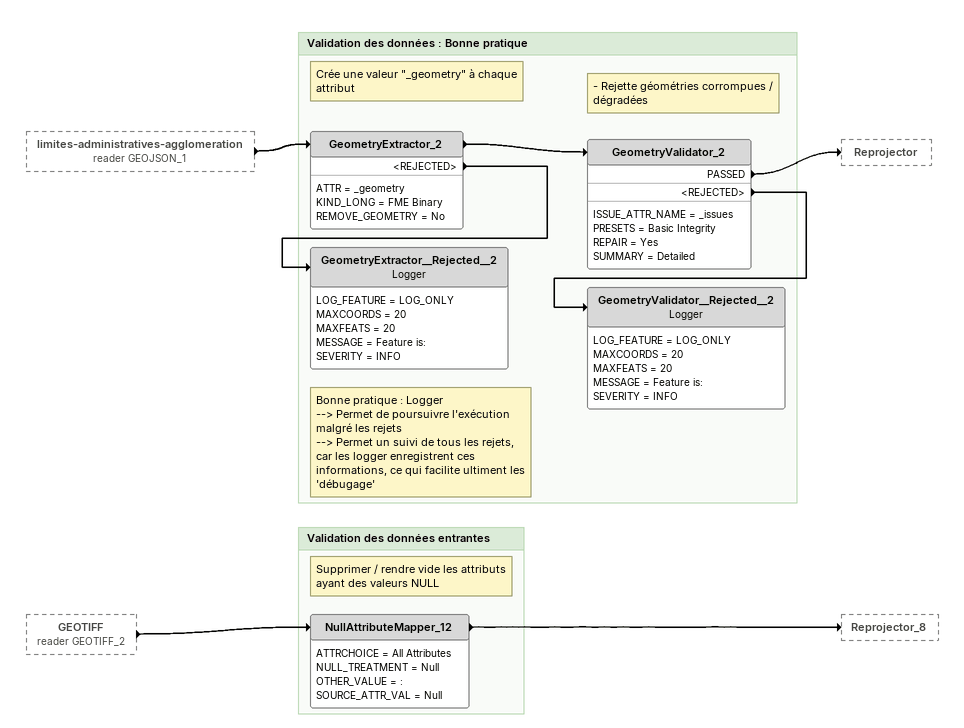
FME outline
limites-administratives-agglomeration (reader GEOJSON_1) [outside]
    -> GeometryExtractor_2
GEOTIFF (reader GEOTIFF_2) [outside]
    -> NullAttributeMapper_12

Bookmark: Validation des données : Bonne pratique
Note: Crée une valeur "_geometry" à chaque attribut
GeometryExtractor_2
    ATTR = _geometry
    KIND_LONG = FME Binary
    REMOVE_GEOMETRY = No
    -> GeometryValidator_2
    <REJECTED> -> GeometryExtractor__Rejected__2
Note: - Rejette géométries corrompues / dégradées
GeometryValidator_2
    ISSUE_ATTR_NAME = _issues
    PRESETS = Basic Integrity
    REPAIR = Yes
    SUMMARY = Detailed
    PASSED -> Reprojector
    <REJECTED> -> GeometryValidator__Rejected__2
GeometryValidator__Rejected__2: Logger
    LOG_FEATURE = LOG_ONLY
    MAXCOORDS = 20
    MAXFEATS = 20
    MESSAGE = Feature is:
    SEVERITY = INFO
Note: Bonne pratique : Logger / --> Permet de poursuivre l'exécution malgré les rejets / --> Permet un suivi de tous les rejets, car les logger enregistrent ces informations, ce qui facilite ultiment les 'débugage'
GeometryExtractor__Rejected__2: Logger
    LOG_FEATURE = LOG_ONLY
    MAXCOORDS = 20
    MAXFEATS = 20
    MESSAGE = Feature is:
    SEVERITY = INFO

Bookmark: Validation des données entrantes
Note: Supprimer / rendre vide les attributs ayant des valeurs NULL
NullAttributeMapper_12
    ATTRCHOICE = All Attributes
    NULL_TREATMENT = Null
    OTHER_VALUE = :
    SOURCE_ATTR_VAL = Null
    -> Reprojector_8
